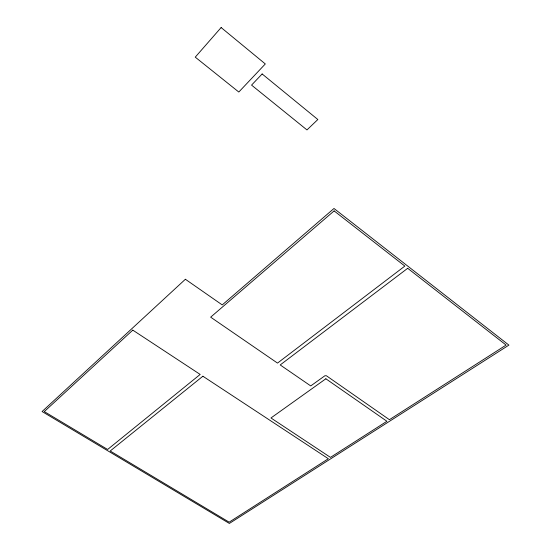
<?xml version="1.0" encoding="UTF-8"?>
<svg xmlns="http://www.w3.org/2000/svg" width="551" height="551" viewBox="0 0 551 551"><rect width="100%" height="100%" fill="white"/><g stroke="black" fill="none" stroke-linecap="round" stroke-linejoin="round"><path stroke-width="0.83" d="M221.13 27.55L195.254 57.152L238.81 92.031L265.313 63.95L221.13 27.55M262.145 73.958L251.559 85.109L306.976 129.926L317.844 119.519L262.145 73.958M185.384 279.261L42.09 411.535L229.368 523.45L508.91 345.112L333.989 208.478L222.232 304.917L185.384 279.261M132.791 330.125L44.287 411.59L107.624 449.471L200.165 374.432L132.791 330.125M334.113 210.909L210.654 317.162L277.511 363.095L404.847 266.085L334.113 210.909M202.885 376.223L110.186 451.007L229.147 522.162L328.348 458.728L202.885 376.223M407.692 268.303L280.204 364.948L310.73 385.92L324.938 375.734L326.399 375.761L389.405 419.69L506.107 345.071L407.692 268.303M325.855 378.785L270.961 417.968L330.448 457.385L386.933 421.274L325.855 378.785"/></g></svg>
